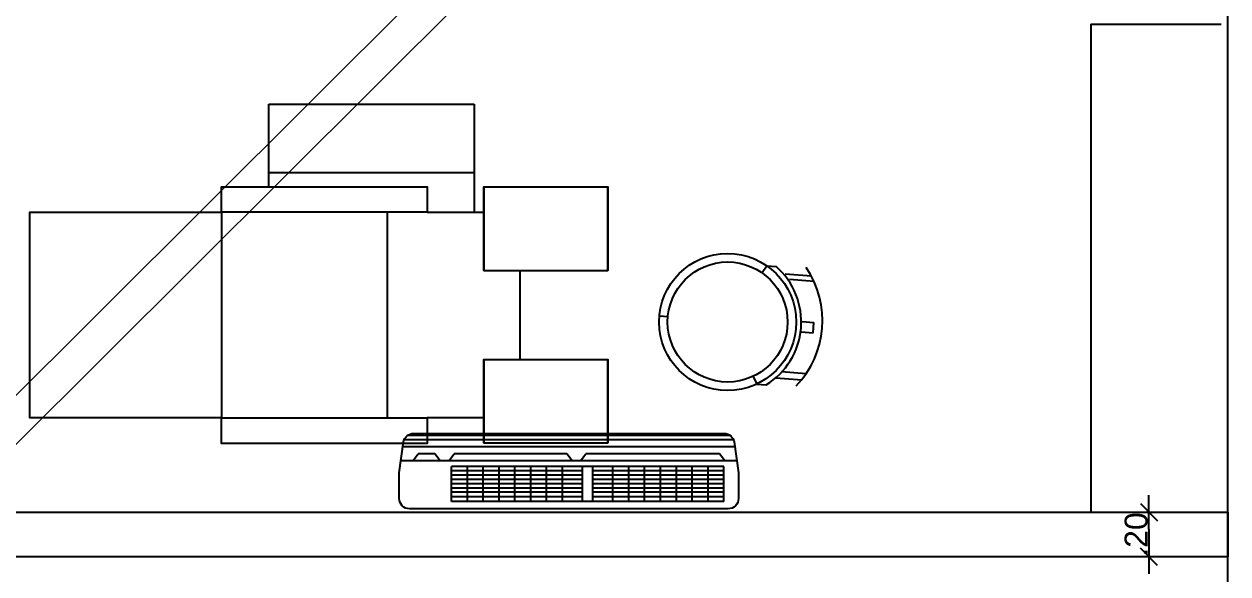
# Model space of a CAD drawing. Header units: millimetres. Extents: x 1573 to 2177, y 1587 to 1932.
# Drawn here: x 1784.295 to 1787.808, y 1897.457 to 1899.061 of the extents above; entities that cross this region are included whole.
import ezdxf

# ---------------------------------------------------------------- set-up
doc = ezdxf.new("R2010")
doc.units = ezdxf.units.MM
doc.header["$LTSCALE"] = 0.03
doc.linetypes.add('HIDDEN', pattern=[9.525, 6.35, -3.175])
doc.layers.add('-HIDRO', color=8, linetype='Continuous')
doc.layers.add('TigreCad', color=2, linetype='Continuous', lineweight=13)
doc.styles.get("Standard").update_dxf_attribs({"font": 'arial.ttf'})

# ---------------------------------------------------------------- blocks, each defined once
blk = doc.blocks.new('TICK1')
for p, q in [((0, 1), (0, -1)), ((-1, 0), (1, 0)), ((0.5, 0.5), (-0.5, -0.5))]:
    blk.add_line(p, q)

msp = doc.modelspace()

# ---------------------------------------------------------------- linework, layer by layer
at = {"layer": '-HIDRO'}
for p, q in [((1787.8083, 1894.2791), (1787.8083, 1901.6713)), ((1787.4083, 1899.0613), (1787.4083, 1897.6372)), ((1787.4083, 1899.0613), (1787.7883, 1899.0613)), ((1785.0088, 1898.586), (1785.0088, 1898.8279)), ((1785.0088, 1898.8279), (1785.6088, 1898.8279)), ((1785.6088, 1898.8279), (1785.6088, 1898.5129)), ((1785.0088, 1898.6279), (1785.6088, 1898.6279)), ((1784.8712, 1898.5129), (1784.8712, 1897.9129)), ((1785.4712, 1898.5129), (1784.8712, 1898.5129)), ((1785.3544, 1898.5129), (1785.3544, 1897.9129)), ((1784.8712, 1897.9129), (1785.4712, 1897.9129)), ((1783.9612, 1897.6372), (1787.8083, 1897.6372)), ((1787.8083, 1897.6372), (1787.8083, 1897.5072)), ((1787.5778, 1897.5872), (1787.5778, 1897.5572)), ((1787.8083, 1897.5072), (1783.8312, 1897.5072))]:
    msp.add_line(p, q, dxfattribs=at)
at = {"layer": '-HIDRO', "linetype": 'Continuous', "extrusion": (0, 0, -1)}
for p, q in [((1786.4481, 1898.3357), (1786.4623, 1898.3563)), ((1786.4623, 1898.3563), (1786.4896, 1898.3539)), ((1786.5163, 1898.3328), (1786.5925, 1898.3266)), ((1786.5284, 1898.3169), (1786.6004, 1898.3108)), ((1786.1738, 1898.2068), (1786.1488, 1898.2089)), ((1786.5628, 1898.1634), (1786.5977, 1898.1606)), ((1786.5653, 1898.1933), (1786.6002, 1898.1904)), ((1786.5977, 1898.1606), (1786.6002, 1898.1904)), ((1786.4226, 1898.0336), (1786.4332, 1898.0111)), ((1786.489, 1898.0297), (1786.5652, 1898.0233)), ((1786.5056, 1898.0478), (1786.5777, 1898.0418)), ((1786.4332, 1898.0111), (1786.4605, 1898.0088))]:
    msp.add_line(p, q, dxfattribs=at)
at = {"layer": '-HIDRO', "ltscale": 0.5}
for p, q in [((1786.3658, 1897.8481), (1785.4037, 1897.8481)), ((1786.3557, 1897.8613), (1785.4138, 1897.8613)), ((1786.3693, 1897.8284), (1785.4002, 1897.8284)), ((1786.375, 1897.7872), (1785.3946, 1897.7872)), ((1785.4298, 1897.7872), (1785.4452, 1897.8074)), ((1785.4937, 1897.8074), (1785.4452, 1897.8074)), ((1785.5092, 1897.7872), (1785.4937, 1897.8074)), ((1785.5343, 1897.7872), (1785.5498, 1897.8074)), ((1785.8789, 1897.8074), (1785.5498, 1897.8074)), ((1785.8943, 1897.7872), (1785.8789, 1897.8074)), ((1785.9188, 1897.7872), (1785.9343, 1897.8074)), ((1786.3243, 1897.8074), (1785.9343, 1897.8074)), ((1786.3398, 1897.7872), (1786.3243, 1897.8074)), ((1786.0598, 1897.7702), (1785.5423, 1897.7702)), ((1785.5423, 1897.6684), (1785.5423, 1897.7702)), ((1785.9248, 1897.7577), (1785.5423, 1897.7577)), ((1785.9248, 1897.7452), (1785.5423, 1897.7452)), ((1785.5885, 1897.6684), (1785.5885, 1897.7702)), ((1785.6348, 1897.6684), (1785.6348, 1897.7702)), ((1785.681, 1897.6684), (1785.681, 1897.7702)), ((1785.7273, 1897.6684), (1785.7273, 1897.7702)), ((1785.7735, 1897.6684), (1785.7735, 1897.7702)), ((1785.8198, 1897.6684), (1785.8198, 1897.7702)), ((1785.866, 1897.6684), (1785.866, 1897.7702)), ((1785.9248, 1897.6684), (1785.9248, 1897.7702)), ((1785.9548, 1897.6684), (1785.9548, 1897.7702)), ((1786.3373, 1897.7577), (1785.9548, 1897.7577)), ((1786.3373, 1897.7452), (1785.9548, 1897.7452)), ((1786.0135, 1897.6684), (1786.0135, 1897.7702)), ((1786.0598, 1897.6684), (1786.0598, 1897.7702)), ((1786.3373, 1897.7702), (1786.0598, 1897.7702)), ((1786.106, 1897.6684), (1786.106, 1897.7702)), ((1786.1523, 1897.6684), (1786.1523, 1897.7702)), ((1786.1985, 1897.6684), (1786.1985, 1897.7702)), ((1786.2448, 1897.6684), (1786.2448, 1897.7702)), ((1786.291, 1897.6684), (1786.291, 1897.7702)), ((1786.3373, 1897.6684), (1786.3373, 1897.7702)), ((1785.9248, 1897.7327), (1785.5423, 1897.7327)), ((1785.9248, 1897.7202), (1785.5423, 1897.7202)), ((1785.9248, 1897.7077), (1785.5423, 1897.7077)), ((1786.3373, 1897.7327), (1785.9548, 1897.7327)), ((1786.3373, 1897.7202), (1785.9548, 1897.7202)), ((1786.3373, 1897.7077), (1785.9548, 1897.7077)), ((1785.9248, 1897.6956), (1785.5423, 1897.6956)), ((1785.9248, 1897.6816), (1785.5423, 1897.6816)), ((1786.3373, 1897.6956), (1785.9548, 1897.6956)), ((1786.3373, 1897.6816), (1785.9548, 1897.6816)), ((1786.0598, 1897.6684), (1785.5423, 1897.6684)), ((1786.3373, 1897.6684), (1786.0598, 1897.6684))]:
    msp.add_line(p, q, dxfattribs=at)
at = {"layer": '-HIDRO', "linetype": 'HIDDEN'}
for p, q in [((1787.5758, 1897.6372), (1787.5718, 1897.6372)), ((1787.5758, 1897.5072), (1787.5718, 1897.5072))]:
    msp.add_line(p, q, dxfattribs=at)
at = {"layer": '-HIDRO'}
for points in [[(1784.8712, 1898.5129), (1784.8712, 1898.586), (1785.4712, 1898.586), (1785.4712, 1898.5129)], [(1785.6366, 1898.3426), (1785.6366, 1898.586), (1785.9985, 1898.586), (1785.9985, 1898.3426)], [(1785.6366, 1898.586), (1785.6366, 1898.3426), (1785.9985, 1898.3426), (1785.9985, 1898.586)], [(1784.8712, 1897.9129), (1784.3112, 1897.9129), (1784.3112, 1898.5129), (1784.8712, 1898.5129)], [(1785.4712, 1898.5129), (1785.6366, 1898.5129)], [(1785.7412, 1898.3426), (1785.7412, 1898.0832)], [(1785.6366, 1898.0832), (1785.6366, 1897.8398), (1785.9985, 1897.8398), (1785.9985, 1898.0832)], [(1785.6366, 1897.8398), (1785.6366, 1898.0832), (1785.9985, 1898.0832), (1785.9985, 1897.8398)], [(1785.4712, 1897.9129), (1785.4712, 1897.8372), (1784.8712, 1897.8372), (1784.8712, 1897.9129)], [(1785.6366, 1897.9129), (1785.4712, 1897.9129)]]:
    msp.add_lwpolyline(points, dxfattribs=at)
at = {"layer": '-HIDRO', "ltscale": 0.5}
msp.add_lwpolyline([(1786.3379, 1897.8672, -0.36397), (1786.3674, 1897.8424), (1786.3798, 1897.7522), (1786.3798, 1897.6772, -0.414214), (1786.3498, 1897.6472), (1785.4198, 1897.6472, -0.414214), (1785.3898, 1897.6772), (1785.3898, 1897.7522), (1785.4021, 1897.8424, -0.36397), (1785.4317, 1897.8672)], format="xyb", close=True, dxfattribs=at)
at = {"layer": '-HIDRO', "linetype": 'Continuous'}
for radius in [0.2001, 0.1751]:
    msp.add_circle((1786.3482, 1898.1921), radius, dxfattribs=at)
for centre, radius, start, end in [((1786.3481, 1898.1921), 0.215, 301.4835, 48.8526), ((1786.3503, 1898.1963), 0.2749, 316.1647, 34.2321)]:
    msp.add_arc(centre, radius, start, end, dxfattribs=at)
at = {"layer": 'TigreCad', "ltscale": 100}
for p, q in [((1786.6686, 1900.3675), (1784.1923, 1897.8995)), ((1786.7404, 1900.2955), (1784.264, 1897.8275))]:
    msp.add_line(p, q, dxfattribs=at)

# ---------------------------------------------------------------- block references
at = {"layer": '-HIDRO', "xscale": 0.05000171432648642, "yscale": 0.05000171432648642, "zscale": 0.05000171432648642}
for p, rotation in [((1787.5778, 1897.6372), 90), ((1787.5778, 1897.5072), 270)]:
    msp.add_blockref('TICK1', p, dxfattribs=dict(at, rotation=rotation))

# ---------------------------------------------------------------- texts
at = {"layer": '-HIDRO', "insert": (1787.5408, 1897.5722), "char_height": 0.06667, "attachment_point": 5, "rotation": 90}
msp.add_mtext('\\A1;.20', dxfattribs=at)

doc.saveas('drawing.dxf')
